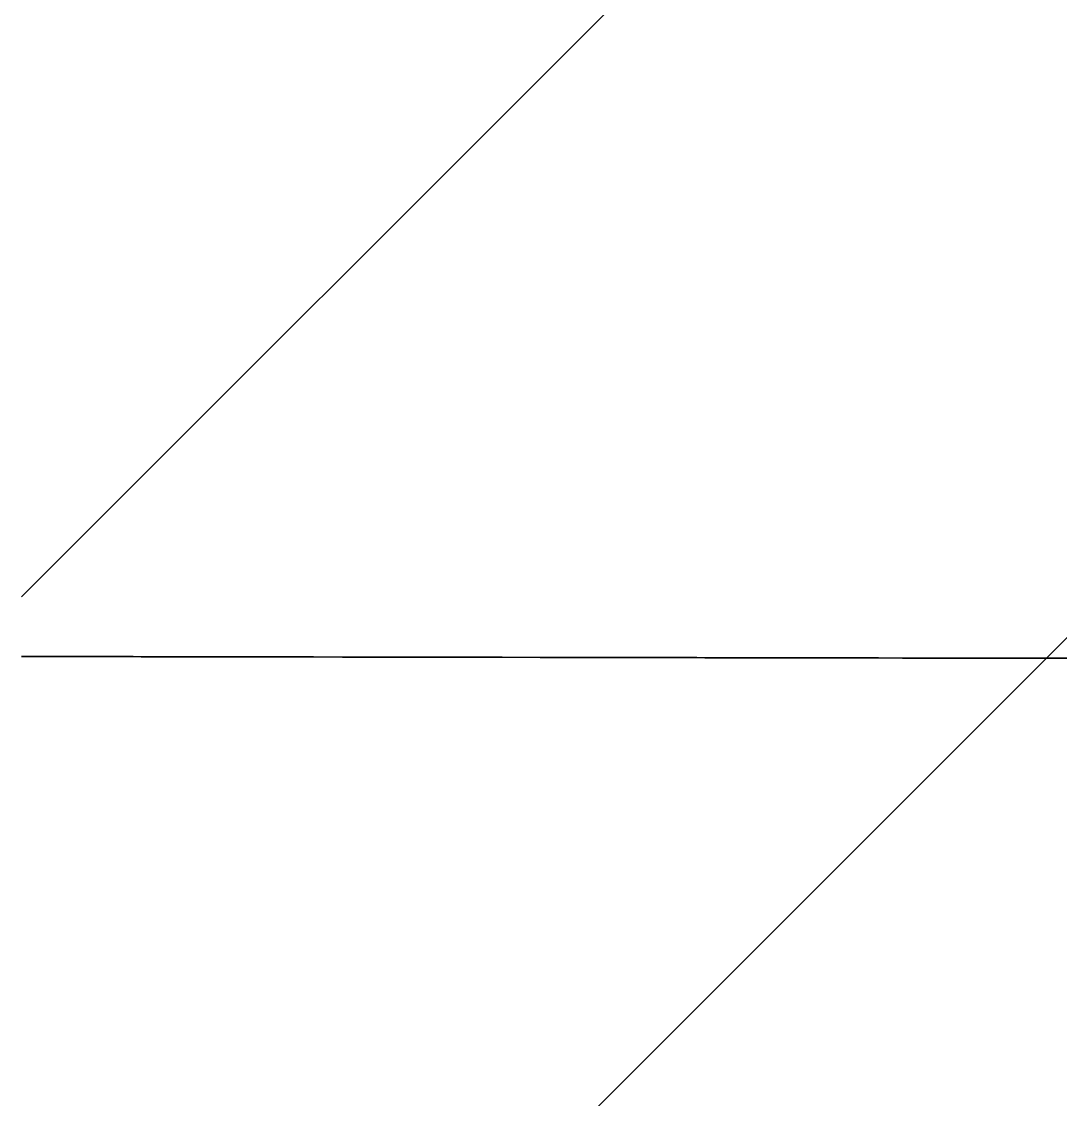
# Model space of a CAD drawing. Header units: metres. Extents: x -354 to -91, y 3 to 562.
# Drawn here: x -275.825 to -275.013, y 508.404 to 509.246 of the extents above; entities that cross this region are included whole.
import ezdxf

# ---------------------------------------------------------------- set-up
doc = ezdxf.new("R2010")
doc.units = ezdxf.units.M
doc.layers.add('A-DETL-GENF', color=7, linetype='Continuous', lineweight=9)
doc.layers.add('A-GENM', color=7, linetype='Continuous', lineweight=25)

# ---------------------------------------------------------------- blocks, each defined once
blk = doc.blocks.new('StitchPour_RS39B_01 - StitchPour_RS39B_01-60507265-DRG-2873034 - CONSTRUCTION SEQUENCE STAGE A8')
at = {"layer": 'A-GENM', "color": 253, "true_color": 0xa3a3a3}
for points, knots in [([(96.57154, 41.10222), (96.58847, 41.03803), (96.74551, 40.4429), (97.04263, 39.31682), (97.46291, 37.724), (97.88319, 36.13119), (98.16338, 35.06933), (98.30347, 34.5384)], [-0.3434083, -0.3434083, -0.3434083, -0.3434083, -0.3333333, -0.25, -0.1666667, -0.0833333, 0, 0, 0, 0]), ([(97.24659, 38.54386), (97.1786, 38.80151), (97.02174, 39.39601), (96.86487, 39.9905), (96.77599, 40.32734)], [-0.79044018, -0.79044018, -0.79044018, -0.79044018, -0.75, -0.69713165, -0.69713165, -0.69713165, -0.69713165])]:
    blk.add_open_spline(points, degree=3, knots=knots, dxfattribs=at)
at = {"layer": 'A-GENM', "color": 9, "true_color": 0xbebebe}
for points in [[(96.62235, 40.90965), (96.60541, 40.97384), (96.58847, 41.03803), (96.57154, 41.10222)], [(96.65182, 40.79794), (96.642, 40.83518), (96.63217, 40.87241), (96.62235, 40.90965)], [(96.77599, 40.32734), (96.7622, 40.37963), (96.7484, 40.43192), (96.7346, 40.48421)]]:
    blk.add_open_spline(points, degree=3, dxfattribs=at)
at = {"layer": 'A-GENM', "color": 253, "true_color": 0xa3a3a3}
blk.add_open_spline([(96.7346, 40.48421), (96.70701, 40.58879), (96.67942, 40.69337), (96.65182, 40.79794)], degree=3, dxfattribs=at)
blk = doc.blocks.new('T2DPAA-T2D-C3S-RS-M3D-100334_rvt-1-DRG-2873034 - CONSTRUCTION SEQUENCE STAGE A8')
at = {"layer": 'A-GENM', "color": 253, "lineweight": 25, "true_color": 0xa3a3a3, "rotation": 75.11694444444437}
blk.add_blockref('StitchPour_RS39B_01 - StitchPour_RS39B_01-60507265-DRG-2873034 - CONSTRUCTION SEQUENCE STAGE A8', (-1134.0578, 404.8616), dxfattribs=at)

msp = doc.modelspace()

# ---------------------------------------------------------------- hatches: boundary and pattern name
at = {"layer": 'A-DETL-GENF'}
h = msp.add_hatch(dxfattribs=at)
h.set_pattern_fill('FP_5', color=256, style=0, pattern_type=2)
h.set_pattern_definition([(45, (-500.2926, -694.024), (-0.42426407, 0.42426407), [])])
h.paths.add_polyline_path([(-272.1379, 504.63178), (-272.13788, 504.63178), (-272.12944, 509.38177), (-269.01623, 509.37624), (-269.0148, 509.6107), (-269.00758, 509.61069), (-269.00572, 509.37622), (-268.73368, 509.37573), (-268.64153, 509.90465), (-268.64134, 509.90576), (-266.763, 520.68695), (-275.82462, 520.68695), (-275.82462, 504.63833), (-272.16543, 504.63183)])
h.paths.add_polyline_path([(-273.88277, 509.08985), (-273.88278, 509.08985), (-273.88278, 509.09314)])
h.paths.add_polyline_path([(-274.27368, 509.63066), (-274.27368, 509.63067), (-274.26757, 509.63067)])
h.paths.add_polyline_path([(-271.00494, 509.70557), (-271.00294, 509.70584), (-271.00293, 509.70584)])
h.paths.add_polyline_path([(-273.39919, 509.70804), (-273.39919, 509.70805), (-273.36513, 509.70804)])
h.paths.add_polyline_path([(-269.66251, 509.72493), (-269.66251, 509.72494), (-269.6571, 509.72493)])
h.paths.add_polyline_path([(-270.31511, 509.72591), (-270.31511, 509.72591), (-270.31229, 509.72591)])
h.paths.add_polyline_path([(-268.64153, 509.90465), (-268.64145, 509.9051), (-268.64607, 509.90511)])

# ---------------------------------------------------------------- block references
at = {"lineweight": 5}
msp.add_blockref('T2DPAA-T2D-C3S-RS-M3D-100334_rvt-1-DRG-2873034 - CONSTRUCTION SEQUENCE STAGE A8', (873.15239, 0), dxfattribs=at)

doc.saveas('drawing.dxf')
